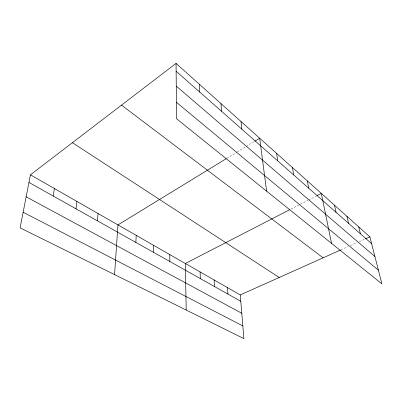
<?xml version="1.0" encoding="UTF-8"?>
<svg xmlns="http://www.w3.org/2000/svg" width="402" height="402" viewBox="0 0 402 402"><rect width="100%" height="100%" fill="white"/><g stroke="black" fill="none" stroke-linecap="round" stroke-linejoin="round"><path stroke-width="0.3" stroke-dasharray="2.01 1.51" d="M226.788 158.348L236.808 152.222M237.336 151.896L245.818 146.71M246.351 146.383L254.345 141.494M291.003 209.025L299.807 204.487M300.359 204.206L308.073 200.231M308.62 199.945L316.344 195.965M340.991 249.823L348.232 246.582M350.459 245.587L357.127 242.597M359.348 241.607L364.895 239.12"/><path stroke-width="0.6" d="M169.8 261.466L169.805 254.597M153.298 252.205L153.448 245.235M135.876 242.431L136.188 235.351M114.56 274.601L117.952 224.909L226.261 158.674M97.349 220.809L98.048 213.517M75.978 208.814L76.908 201.417M53.23 196.045L54.416 188.538M30.441 174.815L20.1 227.859L243.903 338.61L240.26 294.932L30.441 174.815L176.056 63.39L369.885 236.884L381.9 283.857L176.573 118.761L176.056 63.39M254.878 141.167L259.677 138.238L266.611 191.156M289.902 209.593L185.332 263.486L186.196 310.053M316.897 195.679L321.309 193.407L331.549 243.371M240.26 294.932L340.439 250.074M365.448 238.873L369.885 236.884M23.145 212.251L242.848 325.942M26.15 196.814L241.788 313.264M28.954 182.423L240.793 301.309M72.42 142.69L279.214 277.491M121.515 105.123L323.102 257.833M176.418 102.279L378.398 270.159M176.267 86.139L374.905 256.511M176.126 71.224L371.629 243.697M358.735 226.904L360.423 233.813M346.956 216.361L348.584 223.371M334.504 205.216L336.062 212.321M307.314 180.875L308.691 188.176M292.435 167.559L293.701 174.95M276.586 153.373L277.727 160.855M241.019 121.54L241.833 129.188M220.974 103.595L221.577 111.324M227.502 287.626L227.949 294.098M214.125 279.968L214.477 286.541M199.382 84.269L199.744 92.058M200.085 271.933L200.332 278.601"/></g></svg>
